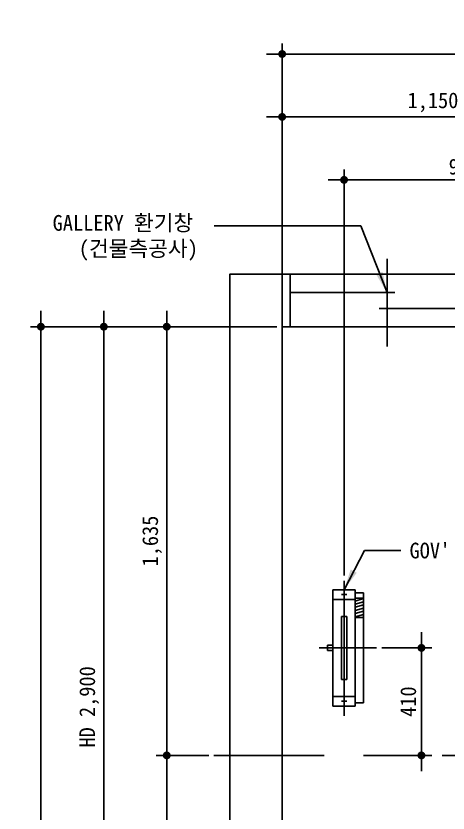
# Model space of a CAD drawing. Extents: x -9109 to 174251, y 57759 to 115528.
# Drawn here: x 142864 to 144511, y 105902 to 108942 of the extents above; entities that cross this region are included whole.
import ezdxf

# ---------------------------------------------------------------- set-up
doc = ezdxf.new("R2010")
doc.units = 0
doc.header["$LTSCALE"] = 600
doc.header["$MEASUREMENT"] = 0
doc.linetypes.add('CENTER', pattern=[2, 1.25, -0.25, 0.25, -0.25])
doc.layers.get('0').update_dxf_attribs({"linetype": 'CONTINUOUS'})
for name, color, linetype in [('1', 3, 'CONTINUOUS'), ('3', 1, 'CENTER'), ('A-DIMS', 7, 'CONTINUOUS')]:
    doc.layers.add(name, color=color, linetype=linetype)
doc.layers.add('A-MKXS-LEAD', color=7, linetype='CONTINUOUS', lineweight=25)
doc.layers.add('A-MKXS-TEXT1', color=3, linetype='CONTINUOUS', lineweight=25)
doc.styles.add('HY울릉도L', font='')
doc.styles.add('OTIS', font='')
doc.styles.add('굴림', font='')
doc.styles.add('돋움체', font='')
doc.styles.get('HY울릉도L').set_extended_font_data('Dotum')
doc.styles.get('OTIS').set_extended_font_data('Dotum')
doc.styles.get('굴림').set_extended_font_data('Dotum')
doc.styles.get('돋움체').set_extended_font_data('DotumChe')
doc.dimstyles.new('CDIM', dxfattribs={"dimtxt": 3, "dimasz": 1.5, "dimexe": 2, "dimexo": 1, "dimgap": 1, "dimtad": 1, "dimdec": 0, "dimrnd": 0.5, "dimzin": 0, "dimdsep": 32, "dimlunit": 6, "dimtxsty": 'HY울릉도L', "dimblk1": '_CIDOT', "dimblk2": '_CIDOT', "dimsah": 1, "dimcen": 5.5, "dimclrd": 2, "dimclre": 2, "dimclrt": 7, "dimadec": 0, "dimazin": 0, "dimtfac": 1, "dimtdec": 0, "dimtix": 1, "dimtmove": 2, "dimatfit": 1, "dimldrblk": '_CIDOT', "dimfxl": 1, "dimtolj": 1, "dimtzin": 0, "dimlwd": -1, "dimarcsym": 0})
doc.dimstyles.new('OTIS', dxfattribs={"dimscale": 100, "dimtxt": 2.25, "dimasz": 2, "dimexe": 0.8, "dimexo": 0.8, "dimgap": 0.7, "dimtad": 1, "dimdsep": 46, "dimtxsty": '굴림', "dimblk": 'DOT', "dimcen": 0, "dimclrd": 3, "dimclre": 3, "dimclrt": 3, "dimadec": 0, "dimazin": 0, "dimtfac": 1, "dimtmove": 0, "dimatfit": 3, "dimfxl": 1, "dimtolj": 1, "dimarcsym": 0})

# ---------------------------------------------------------------- blocks, each defined once
blk = doc.blocks.new('_CIDOT')
at = {"color": 0, "linetype": 'ByBlock'}
blk.add_line((2, 0), (-1, 0), dxfattribs=at)
at = {"color": 0, "linetype": 'ByBlock', "const_width": 0.5}
blk.add_lwpolyline([(-0.25, 0, 1), (0.25, 0, 1)], format="xyb", close=True, dxfattribs=at)
blk = doc.blocks.new('*D842')
at = {"layer": 'A-DIMS', "lineweight": -2, "transparency": 16777216}
for p, q in [((144258.9, 106532.1), (144449.7, 106532.1)), ((144267.9, 106122.1), (144449.7, 106122.1))]:
    blk.add_line(p, q, dxfattribs=at)
at = {"layer": 'A-DIMS', "transparency": 16777216}
blk.add_line((144409.7, 106502.1), (144409.7, 106152.1), dxfattribs=at)
at = {"layer": 'A-DIMS', "transparency": 16777216, "xscale": 30, "yscale": 30, "zscale": 30}
for p, rotation in [((144409.7, 106532.1), 90), ((144409.7, 106122.1), 270)]:
    blk.add_blockref('_CIDOT', p, dxfattribs=dict(at, rotation=rotation))
at = {"layer": 'A-DIMS', "color": 3, "transparency": 16777216, "insert": (144359.7, 106327.1), "char_height": 60, "attachment_point": 5, "rotation": 90, "style": '돋움체'}
blk.add_mtext('\\A1;410', dxfattribs=at)
blk = doc.blocks.new('*D843')
at = {"layer": 'A-DIMS', "lineweight": -2, "transparency": 16777216}
for p, q in [((144114.6, 106808.5), (144114.6, 108357.1)), ((145028.6, 108057.1), (145028.6, 108357.1))]:
    blk.add_line(p, q, dxfattribs=at)
at = {"layer": 'A-DIMS', "transparency": 16777216}
blk.add_line((144998.6, 108317.1), (144144.6, 108317.1), dxfattribs=at)
at = {"layer": 'A-DIMS', "transparency": 16777216, "xscale": 30, "yscale": 30, "zscale": 30, "rotation": 180}
blk.add_blockref('_CIDOT', (144114.6, 108317.1), dxfattribs=at)
at = {"layer": 'A-DIMS', "transparency": 16777216, "xscale": 30, "yscale": 30, "zscale": 30}
blk.add_blockref('_CIDOT', (145028.6, 108317.1), dxfattribs=at)
at = {"layer": 'A-DIMS', "color": 3, "transparency": 16777216, "insert": (144571.6, 108367.1), "char_height": 60, "attachment_point": 5, "style": '돋움체'}
blk.add_mtext('\\A1;{\\C7;914}', dxfattribs=at)
blk = doc.blocks.new('*D865')
at = {"layer": 'A-DIMS', "lineweight": -2, "transparency": 16777216}
for p, q in [((143878.6, 107777.1), (143878.6, 108597.1)), ((145028.6, 108057.1), (145028.6, 108597.1))]:
    blk.add_line(p, q, dxfattribs=at)
at = {"layer": 'A-DIMS', "transparency": 16777216}
blk.add_line((143908.6, 108557.1), (144998.6, 108557.1), dxfattribs=at)
at = {"layer": 'A-DIMS', "transparency": 16777216, "xscale": 30, "yscale": 30, "zscale": 30, "rotation": 180}
blk.add_blockref('_CIDOT', (143878.6, 108557.1), dxfattribs=at)
at = {"layer": 'A-DIMS', "transparency": 16777216, "xscale": 30, "yscale": 30, "zscale": 30}
blk.add_blockref('_CIDOT', (145028.6, 108557.1), dxfattribs=at)
at = {"layer": 'A-DIMS', "color": 3, "transparency": 16777216, "insert": (144453.6, 108612.8), "char_height": 60, "attachment_point": 5, "style": '돋움체'}
blk.add_mtext('\\A1;1,150', dxfattribs=at)
blk = doc.blocks.new('*D867')
at = {"layer": 'A-DIMS', "lineweight": -2, "transparency": 16777216}
for p, q in [((143878.6, 107777.1), (143878.6, 108837.1)), ((146178.6, 107777.1), (146178.6, 108837.1))]:
    blk.add_line(p, q, dxfattribs=at)
at = {"layer": 'A-DIMS', "transparency": 16777216}
blk.add_line((143908.6, 108797.1), (146148.6, 108797.1), dxfattribs=at)
at = {"layer": 'A-DIMS', "transparency": 16777216, "xscale": 30, "yscale": 30, "zscale": 30, "rotation": 180}
blk.add_blockref('_CIDOT', (143878.6, 108797.1), dxfattribs=at)
at = {"layer": 'A-DIMS', "transparency": 16777216, "xscale": 30, "yscale": 30, "zscale": 30}
blk.add_blockref('_CIDOT', (146178.6, 108797.1), dxfattribs=at)
at = {"layer": 'A-DIMS', "color": 3, "transparency": 16777216, "insert": (145028.6, 108852.8), "char_height": 60, "attachment_point": 5, "style": '돋움체'}
blk.add_mtext('\\A1;HW 2,300', dxfattribs=at)
blk = doc.blocks.new('*D868')
at = {"layer": 'A-DIMS', "lineweight": -2, "transparency": 16777216}
for p, q in [((143858.6, 107757.1), (143398.6, 107757.1)), ((143598.6, 106122.1), (143398.6, 106122.1))]:
    blk.add_line(p, q, dxfattribs=at)
at = {"layer": 'A-DIMS', "transparency": 16777216}
blk.add_line((143438.6, 107727.1), (143438.6, 106152.1), dxfattribs=at)
at = {"layer": 'A-DIMS', "transparency": 16777216, "xscale": 30, "yscale": 30, "zscale": 30}
for p, rotation in [((143438.6, 107757.1), 90), ((143438.6, 106122.1), 270)]:
    blk.add_blockref('_CIDOT', p, dxfattribs=dict(at, rotation=rotation))
at = {"layer": 'A-DIMS', "color": 3, "transparency": 16777216, "insert": (143382.9, 106939.6), "char_height": 60, "attachment_point": 5, "rotation": 90, "style": '돋움체'}
blk.add_mtext('\\A1;1,635', dxfattribs=at)
blk = doc.blocks.new('*D869')
at = {"layer": 'A-DIMS', "lineweight": -2, "transparency": 16777216}
for p, q in [((143598.6, 106122.1), (143398.6, 106122.1)), ((143858.6, 104857.1), (143398.6, 104857.1))]:
    blk.add_line(p, q, dxfattribs=at)
at = {"layer": 'A-DIMS', "transparency": 16777216}
blk.add_line((143438.6, 106092.1), (143438.6, 104887.1), dxfattribs=at)
at = {"layer": 'A-DIMS', "transparency": 16777216, "xscale": 30, "yscale": 30, "zscale": 30}
for p, rotation in [((143438.6, 106122.1), 90), ((143438.6, 104857.1), 270)]:
    blk.add_blockref('_CIDOT', p, dxfattribs=dict(at, rotation=rotation))
at = {"layer": 'A-DIMS', "color": 3, "transparency": 16777216, "insert": (143382.9, 105489.6), "char_height": 60, "attachment_point": 5, "rotation": 90, "style": '돋움체'}
blk.add_mtext('\\A1;1,265', dxfattribs=at)
blk = doc.blocks.new('*D870')
at = {"layer": 'A-DIMS', "lineweight": -2, "transparency": 16777216}
for p, q in [((143858.6, 107757.1), (142918.6, 107757.1)), ((143858.6, 103657.1), (142918.6, 103657.1))]:
    blk.add_line(p, q, dxfattribs=at)
at = {"layer": 'A-DIMS', "transparency": 16777216}
blk.add_line((142958.6, 107727.1), (142958.6, 103687.1), dxfattribs=at)
at = {"layer": 'A-DIMS', "transparency": 16777216, "xscale": 30, "yscale": 30, "zscale": 30}
for p, rotation in [((142958.6, 107757.1), 90), ((142958.6, 103657.1), 270)]:
    blk.add_blockref('_CIDOT', p, dxfattribs=dict(at, rotation=rotation))
at = {"layer": 'A-DIMS', "color": 3, "transparency": 16777216, "insert": (142902.9, 105707.1), "char_height": 60, "attachment_point": 5, "rotation": 90, "style": '돋움체'}
blk.add_mtext('\\A1;4,100', dxfattribs=at)
blk = doc.blocks.new('*D871')
at = {"layer": 'A-DIMS', "lineweight": -2, "transparency": 16777216}
for p, q in [((143858.6, 107757.1), (143158.6, 107757.1)), ((143858.6, 104857.1), (143158.6, 104857.1))]:
    blk.add_line(p, q, dxfattribs=at)
at = {"layer": 'A-DIMS', "transparency": 16777216}
blk.add_line((143198.6, 107727.1), (143198.6, 104887.1), dxfattribs=at)
at = {"layer": 'A-DIMS', "transparency": 16777216, "xscale": 30, "yscale": 30, "zscale": 30}
for p, rotation in [((143198.6, 107757.1), 90), ((143198.6, 104857.1), 270)]:
    blk.add_blockref('_CIDOT', p, dxfattribs=dict(at, rotation=rotation))
at = {"layer": 'A-DIMS', "color": 3, "transparency": 16777216, "insert": (143142.9, 106307.1), "char_height": 60, "attachment_point": 5, "rotation": 90, "style": '돋움체'}
blk.add_mtext('\\A1;HD 2,900', dxfattribs=at)
blk = doc.blocks.new('B-G')
for p, q in [((200, 800), (0, 800)), ((200, 770), (0, 770)), ((130, 770), (130, 370)), ((70, 430), (70, 30)), ((200, 30), (0, 30)), ((200, 0), (0, 0))]:
    blk.add_line(p, q)
at = {"layer": '3'}
blk.add_line((275.1, 400), (-58.2, 400), dxfattribs=at)

msp = doc.modelspace()

# ---------------------------------------------------------------- linework, layer by layer
for p, q in [((144114.6, 106745.6), (144114.6, 106725.6)), ((144104.6, 106735.6), (144124.6, 106735.6)), ((144104.6, 106652.1), (144104.6, 106412.1)), ((144104.6, 106652.1), (144124.6, 106652.1)), ((144124.6, 106652.1), (144124.6, 106412.1)), ((144104.6, 106412.1), (144124.6, 106412.1)), ((144104.6, 106328.6), (144124.6, 106328.6)), ((144114.6, 106318.6), (144114.6, 106338.6))]:
    msp.add_line(p, q)
msp.add_lwpolyline([(146378.6, 103457.1), (143678.6, 103457.1), (143678.6, 107957.1), (146378.6, 107957.1)], close=True)
msp.add_lwpolyline([(145368.6, 107757.1), (146178.6, 107757.1), (146178.6, 103657.1), (143878.6, 103657.1), (143878.6, 107757.1), (144688.6, 107757.1)])
at = {"layer": '1'}
for p, q in [((144071.6, 106754.1), (144071.6, 106310.1)), ((144071.6, 106754.1), (144157.6, 106754.1)), ((144157.6, 106754.1), (144157.6, 106310.1)), ((144157.6, 106742.1), (144188.6, 106742.1)), ((144188.6, 106742.1), (144188.6, 106322.1)), ((144071.6, 106717.1), (144157.6, 106717.1)), ((144157.6, 106722.3), (144188.6, 106722.3)), ((144157.6, 106710.9), (144188.6, 106719.9)), ((144157.6, 106698.9), (144188.6, 106707.9)), ((144157.6, 106686.9), (144188.6, 106695.9)), ((144157.6, 106674.9), (144188.6, 106683.9)), ((144157.6, 106662.9), (144188.6, 106671.9)), ((144157.6, 106650.9), (144188.6, 106659.9)), ((144157.6, 106647.9), (144188.6, 106647.9)), ((144051.6, 106542.1), (144051.6, 106522.1)), ((144051.6, 106542.1), (144071.6, 106542.1)), ((144051.6, 106522.1), (144071.6, 106522.1)), ((144071.6, 106347.1), (144157, 106347.1)), ((144071.6, 106347.1), (144157.6, 106347.1)), ((144157.6, 106322.1), (144188, 106322.1)), ((144158.2, 106322.1), (144188.6, 106322.1)), ((144071.6, 106310.1), (144157, 106310.1)), ((144071.6, 106310.1), (144157.6, 106310.1))]:
    msp.add_line(p, q, dxfattribs=at)
at = {"layer": '3'}
for p, q in [((144114.6, 106788.5), (144114.6, 106273.5)), ((144020.1, 106532.1), (144238.9, 106532.1)), ((146438.6, 106122.1), (143618.6, 106122.1))]:
    msp.add_line(p, q, dxfattribs=at)
at = {"layer": 'A-MKXS-LEAD'}
for p, q in [((144178.3, 108141.4), (143619.7, 108141.4)), ((144192.6, 106903.4), (144330.9, 106903.4))]:
    msp.add_line(p, q, dxfattribs=at)

# ---------------------------------------------------------------- block references
at = {"rotation": 270}
msp.add_blockref('B-G', (143878.6, 107957.1), dxfattribs=at)

# ---------------------------------------------------------------- texts
at = {"layer": 'A-MKXS-TEXT1', "style": '돋움체'}
for s, p in [('GALLERY 환기창', (143003.5, 108123)), ('(건물측공사)', (143103.3, 108025.2)), ("GOV'", (144364.3, 106873.4))]:
    msp.add_text(s, height=60, dxfattribs=at).set_placement(p)

# ---------------------------------------------------------------- dimensions: what is measured, and where the dimension line sits
at = {"layer": 'A-DIMS'}
dim = msp.add_linear_dim(base=(146178.6, 108797.1), p1=(143878.6, 107757.1), p2=(146178.6, 107757.1), text='HW <>', dimstyle='CDIM', override={"dimscale": 20, "dimtxsty": '돋움체', "dimclrd": 256, "dimclre": 256, "dimclrt": 3}, dxfattribs=at)
dim.commit()
dim.dimension.update_dxf_attribs({"geometry": '*D867', "text_midpoint": (145028.6, 108852.8)})
dim = msp.add_linear_dim(base=(145028.6, 108557.1), p1=(143878.6, 107757.1), p2=(145028.6, 108037.1), dimstyle='CDIM', override={"dimscale": 20, "dimtxsty": '돋움체', "dimclrd": 256, "dimclre": 256, "dimclrt": 3}, dxfattribs=at)
dim.commit()
dim.dimension.update_dxf_attribs({"geometry": '*D865', "text_midpoint": (144453.6, 108612.8)})
for base, p1, p2, angle, text, picture, middle in [((144114.6, 108317.1), (145028.6, 108037.1), (144114.6, 106788.5), 180, '{\\C7;<>}', '*D843', (144571.6, 108367.1)), ((143198.6, 104857.1), (143878.6, 107757.1), (143878.6, 104857.1), 90, 'HD <>', '*D871', (143142.9, 106307.1))]:
    dim = msp.add_linear_dim(base=base, p1=p1, p2=p2, angle=angle, text=text, dimstyle='CDIM', override={"dimscale": 20, "dimtxsty": '돋움체', "dimclrd": 256, "dimclre": 256, "dimclrt": 3}, dxfattribs=at)
    dim.commit()
    dim.dimension.update_dxf_attribs({"geometry": picture, "text_midpoint": middle})
for base, p1, p2, picture, middle in [((142958.6, 103657.1), (143878.6, 107757.1), (143878.6, 103657.1), '*D870', (142902.9, 105707.1)), ((143438.6, 106122.1), (143878.6, 107757.1), (143618.6, 106122.1), '*D868', (143382.9, 106939.6)), ((144409.7, 106122.1), (144238.9, 106532.1), (144247.9, 106122.1), '*D842', (144359.7, 106327.1)), ((143438.6, 104857.1), (143618.6, 106122.1), (143878.6, 104857.1), '*D869', (143382.9, 105489.6))]:
    dim = msp.add_linear_dim(base=base, p1=p1, p2=p2, angle=90, dimstyle='CDIM', override={"dimscale": 20, "dimtxsty": '돋움체', "dimclrd": 256, "dimclre": 256, "dimclrt": 3}, dxfattribs=at)
    dim.commit()
    dim.dimension.update_dxf_attribs({"geometry": picture, "text_midpoint": middle})

# ---------------------------------------------------------------- leaders
at = {"layer": 'A-MKXS-LEAD'}
for points in [[(144278.6, 107887.1), (144178.3, 108141.4)], [(144114.6, 106754.1, 0), (144192.6, 106903.4, 0)]]:
    msp.add_leader(points, dimstyle='OTIS', override={"dimscale": 40, "dimtad": 0, "dimtxsty": 'OTIS', "dimclrd": 256, "dimatfit": 0}, dxfattribs=at)

doc.saveas('drawing.dxf')
